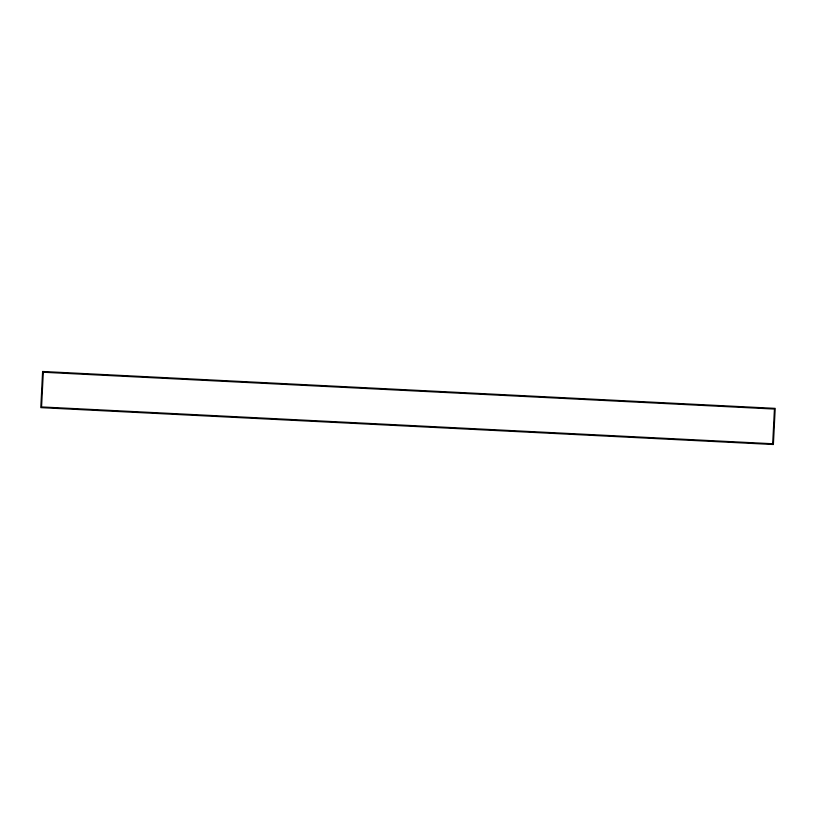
<?xml version="1.0" encoding="UTF-8"?>
<svg xmlns="http://www.w3.org/2000/svg" width="816" height="816" viewBox="0 0 816 816"><rect width="100%" height="100%" fill="white"/><g stroke="black" fill="none" stroke-linecap="round" stroke-linejoin="round"><path stroke-width="1.22" d="M42.616 371.484L40.8 407.633L773.384 444.516L775.2 408.367L42.616 371.484M43.309 372.249L41.565 406.939L772.691 443.751L774.435 409.061L43.309 372.249"/></g></svg>
